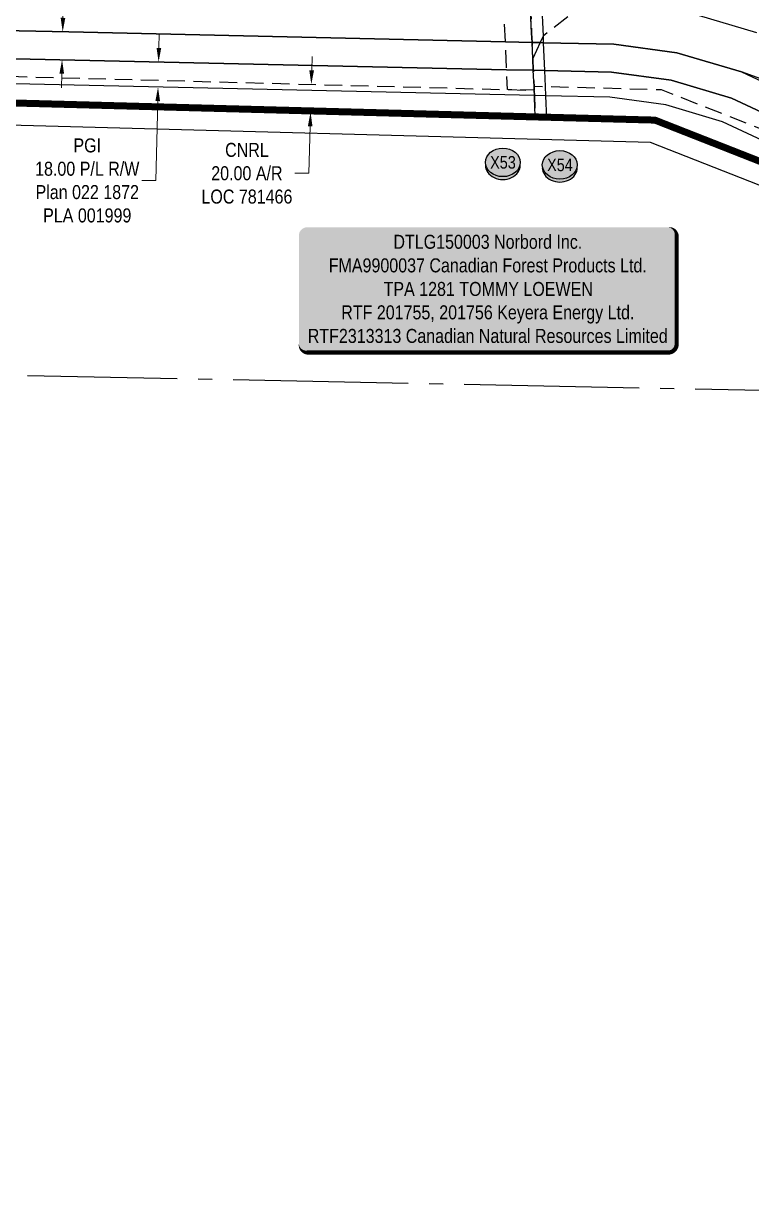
# Model space of a CAD drawing. Extents: x 405326 to 424052, y 6044755 to 6062236.
# Drawn here: x 410358 to 410878, y 6058244 to 6059078 of the extents above; entities that cross this region are included whole.
import ezdxf
from ezdxf.enums import TextEntityAlignment as Align

# ---------------------------------------------------------------- set-up
doc = ezdxf.new("R2010")
doc.units = 0
doc.header["$LTSCALE"] = 5
doc.linetypes.add('foc-ACCESSROAD', pattern=[3.75, 2.5, -1.25])
doc.linetypes.add('foc-QUARTERLINE', pattern=[33, 25, -3, 2, -3])
for name, color, linetype in [('AS-SURFACE IMPACT', 7, 'Continuous'), ('F-AR', 190, 'foc-ACCESSROAD'), ('F-RW', 190, 'Continuous'), ('L-SECQ', 8, 'foc-QUARTERLINE'), ('P-CROSSINGS', 250, 'Continuous'), ('P-PROPOSED', 10, 'Continuous')]:
    doc.layers.add(name, color=color, linetype=linetype)
doc.layers.add('F-AR-T', color=190, linetype='Continuous', lineweight=9)
doc.layers.add('F-RW-T', color=190, linetype='Continuous', lineweight=9)
doc.styles.add('80', font='ARIALN.TTF', dxfattribs={"height": 10})
doc.styles.add('80CG', font='ARIALN.TTF', dxfattribs={"height": 10})
doc.styles.add('Crossing', font='ARIALN.TTF', dxfattribs={"height": 10})
doc.dimstyles.new('Compass 5 000', dxfattribs={"dimscale": 5, "dimtxt": 9, "dimasz": 2, "dimexe": 0.2, "dimexo": 0.0625, "dimgap": 0.5, "dimtad": 0, "dimtih": 1, "dimtoh": 1, "dimzin": 0, "dimdsep": 46, "dimtxsty": '80CG', "dimcen": 0.1, "dimse1": 1, "dimse2": 1, "dimclrd": 256, "dimclrt": 256, "dimaunit": 1, "dimadec": 4, "dimazin": 0, "dimtfac": 0.06, "dimtofl": 0, "dimtmove": 0, "dimatfit": 1, "dimfxl": 0.2, "dimtolj": 1, "dimtzin": 0, "dimlwd": -1, "dimarcsym": 0})

# ---------------------------------------------------------------- blocks, each defined once
blk = doc.blocks.new('*D874')
at = {"layer": 'F-RW-T', "transparency": 16777216}
for p, q in [((410454.44, 6059060.31), (410454.67, 6059070.31)), ((410453.6, 6059022.33), (410452.35, 6058965.65)), ((410452.35, 6058965.65), (410442.35, 6058965.65))]:
    blk.add_line(p, q, dxfattribs=at)
for points in [[(410452.78, 6059060.35), (410456.11, 6059060.28), (410454.22, 6059050.32)], [(410451.94, 6059022.37), (410455.27, 6059022.29), (410453.82, 6059032.33)]]:
    blk.add_solid(points, dxfattribs=at)
at = {"layer": 'F-RW-T', "transparency": 16777216, "insert": (410403.26, 6058965.65), "char_height": 10, "attachment_point": 5, "style": '80CG'}
blk.add_mtext('\\A1;PGI\\P18.00 P/L R/W\\PPlan 022 1872\\PPLA 001999', dxfattribs=at)
blk = doc.blocks.new('*D875')
at = {"layer": 'F-AR-T', "transparency": 16777216}
for p, q in [((410563.57, 6059044.29), (410563.84, 6059054.29)), ((410562.5, 6059004.35), (410561.61, 6058970.78)), ((410561.61, 6058970.78), (410551.61, 6058970.78))]:
    blk.add_line(p, q, dxfattribs=at)
for points in [[(410561.9, 6059044.34), (410565.24, 6059044.25), (410563.3, 6059034.3)], [(410560.84, 6059004.39), (410564.17, 6059004.3), (410562.77, 6059014.34)]]:
    blk.add_solid(points, dxfattribs=at)
at = {"layer": 'F-AR-T', "transparency": 16777216, "insert": (410517.31, 6058970.78), "char_height": 10, "attachment_point": 5, "style": '80CG'}
blk.add_mtext('\\A1;CNRL\\P20.00 A/R\\PLOC 781466', dxfattribs=at)
blk = doc.blocks.new('*D876')
at = {"layer": 'F-RW-T', "transparency": 16777216}
for p, q in [((410385.93, 6059081.82), (410386.98, 6059129.44)), ((410386.98, 6059129.44), (410396.98, 6059129.44)), ((410385.05, 6059041.86), (410384.82, 6059031.86))]:
    blk.add_line(p, q, dxfattribs=at)
for points in [[(410384.26, 6059081.86), (410387.6, 6059081.78), (410385.71, 6059071.82)], [(410383.38, 6059041.9), (410386.71, 6059041.82), (410385.27, 6059051.86)]]:
    blk.add_solid(points, dxfattribs=at)
at = {"layer": 'F-RW-T', "transparency": 16777216, "insert": (410436.52, 6059129.44), "char_height": 10, "attachment_point": 5, "style": '80CG'}
blk.add_mtext('\\A1;Keyera\\P20.00 P/L R/W\\PPLA 131092', dxfattribs=at)
blk = doc.blocks.new('*U1000')
h = blk.add_hatch(color=255)
edge = h.paths.add_edge_path()
edge.add_line((-129, -45.5), (129, -45.5))
edge.add_arc((129, -39.5), 6, 270, 360)
edge.add_line((135, -39.5), (135, 38))
edge.add_arc((129, 38), 6, 0, 90)
edge.add_line((129, 44), (-129, 44))
edge.add_arc((-129, 38), 6, 90, 180)
edge.add_line((-135, 38), (-135, -39.5))
edge.add_arc((-129, -39.5), 6, 180, 270)
at = {"color": 44, "flags": 128}
blk.add_lwpolyline([(-129, -45.5, 3, 3, 0), (129, -45.5, 3, 3, 0.414214), (135, -39.5, 3, 3, 0), (135, 38, 3, 0, 0.414214), (129, 44, 0, 0, 0), (-129, 44, 0, 0, 0.414214), (-135, 38, 0, 0, 0), (-135, -39.5, 0, 3, 0.414214)], format="xyseb", close=True, dxfattribs=at)
at = {"color": 44, "style": '80'}
blk.add_attdef('ENTER_TEXT_001', (-35.99, -5), '', height=10, dxfattribs=at)
blk = doc.blocks.new('xing2')
h = blk.add_hatch(color=50)
h.dxf.hatch_style = 1
edge = h.paths.add_edge_path()
edge.add_ellipse((0, 0), major_axis=(-12.5, 0), ratio=0.816297, start_angle=0, end_angle=360)
h = blk.add_hatch(color=250)
h.dxf.hatch_style = 1
edge = h.paths.add_edge_path()
edge.add_ellipse((0, -2.05), major_axis=(-12.5, 0), ratio=0.816297, start_angle=0, end_angle=180)
edge.add_line((12.5, -2.05), (12.5, 0))
edge.add_ellipse((0, 0), major_axis=(-12.5, 0), ratio=0.816297, start_angle=0, end_angle=180, ccw=False)
edge.add_line((-12.5, 0), (-12.5, -2.05))
at = {"color": 250}
blk.add_ellipse((0, 0), major_axis=(-12.5, 0), ratio=0.816297, dxfattribs=at)
blk.add_ellipse((0, -2.05), major_axis=(-12.5, 0), ratio=0.816297, start_param=0, end_param=3.141593, dxfattribs=at)
at = {"color": 250, "style": 'Crossing'}
blk.add_attdef('CROSSING', text='', height=9, dxfattribs=at).set_placement((0.09, 0.02), align=Align.MIDDLE_CENTER)
at = {"color": 250, "style": 'Crossing', "flags": 1}
for tag, p in [('OWNER', (0.09, -12.49)), ('DESCRIPTION', (0.09, -25.77)), ('LOCATION', (0.09, -39.3)), ('DWG_REF', (0.09, -52.84))]:
    blk.add_attdef(tag, text='', height=9, dxfattribs=at).set_placement(p, align=Align.MIDDLE_CENTER)

msp = doc.modelspace()

# ---------------------------------------------------------------- linework, layer by layer
at = {"layer": 'F-AR', "flags": 128}
for points in [[(410726.793, 6059064.099), (410721.533, 6059052.581), (410721.017, 6059064.253), (410720.723, 6059070.935), (410720.007, 6059087.17), (410727.737, 6059093.317), (410735.613, 6059099.479), (410747.394, 6059108.76), (410853.413, 6059192.324), (411048.196, 6059345.868), (411074.008, 6059366.215), (411084.147, 6059374.207), (411115.654, 6059373.588), (410865.789, 6059176.625), (410759.776, 6059093.063), (410747.987, 6059083.776), (410728.9, 6059068.748), (410726.793, 6059064.099)], [(410722.401, 6059032.915), (410722.474, 6059030.051), (410703.437, 6059030.551), (410702.826, 6059044.773), (410701.97, 6059064.693), (410701.085, 6059085.295), (410665.913, 6059144.27), (410629.837, 6059195.183), (410629.391, 6059206.084), (410629.351, 6059207.054), (410648.27, 6059208.564), (410648.32, 6059207.594), (410648.563, 6059201.627), (410681.823, 6059154.69), (410719.836, 6059090.952), (410720.006, 6059087.17), (410720.723, 6059070.935), (410721.016, 6059064.253), (410721.533, 6059052.581), (410721.894, 6059044.35), (410722.248, 6059036.38), (410722.401, 6059032.915)], [(411737.728, 6058466.1), (411748.461, 6058465.715), (411767.196, 6058466.641), (411787.236, 6058468.706), (411806.103, 6058471.5), (411839.011, 6058475.711), (411846.044, 6058475.661), (411864.632, 6058475.529), (411869.271, 6058474.364), (411884.118, 6058470.636), (411915.718, 6058459.798), (411941.077, 6058442.032), (411942.255, 6058440.873), (412004.187, 6058379.945), (412030.889, 6058359.451), (412060.627, 6058348.221), (412213.289, 6058321.934), (412243.113, 6058309.68), (412267.707, 6058289.509), (412291.935, 6058267.864), (412291.478, 6058266.505), (412287.967, 6058256.054), (412284.017, 6058244.295), (412276.69, 6058250.864), (412252.845, 6058272.136), (412231.262, 6058289.836), (412206.929, 6058299.834), (412054.597, 6058326.066), (412019.652, 6058339.26), (411989.156, 6058362.667), (411941.643, 6058409.408), (411926.402, 6058424.402), (411905.247, 6058439.222), (411877.615, 6058448.699), (411861.726, 6058452.689), (411850.194, 6058452.771), (411840.199, 6058452.842), (411833.762, 6058452.125), (411790.117, 6058446.022), (411768.934, 6058443.84), (411748.617, 6058442.835), (411733.649, 6058443.372), (411710.507, 6058451.326), (411701.642, 6058454.326), (411698.323, 6058456.201), (411679.054, 6058467.01), (411665.741, 6058473.978), (411595.778, 6058512.771), (411494.832, 6058606.281), (411487.532, 6058613.044), (411483.012, 6058617.188), (411475.68, 6058624.016), (411464.665, 6058634.226), (411453.667, 6058644.401), (411293.809, 6058792.379), (411262.061, 6058808.261), (411158.586, 6058860.086), (411128.71, 6058874.948), (411063.374, 6058907.684), (410808.555, 6059007.783), (410731.279, 6059009.846), (410723.264, 6059010.059), (410723.142, 6059013.539), (410723.044, 6059016.359), (410722.693, 6059026.368), (410722.472, 6059030.051), (410722.399, 6059032.972), (410730.405, 6059032.818), (410813.118, 6059030.641), (411072.676, 6058928.723), (411129.209, 6058900.413), (411159.084, 6058885.452), (411306.924, 6058811.418), (411311.388, 6058807.282), (411469.763, 6058660.604), (411480.77, 6058650.401), (411491.794, 6058640.193), (411492.389, 6058639.653), (411499.168, 6058633.351), (411499.786, 6058632.807), (411503.173, 6058629.671), (411510.48, 6058622.905), (411514.34, 6058619.362), (411569.974, 6058567.817), (411577.309, 6058561.025), (411609.252, 6058531.479), (411676.817, 6058493.962), (411690.076, 6058486.865), (411711.089, 6058475.28), (411737.728, 6058466.1)]]:
    msp.add_lwpolyline(points, close=True, dxfattribs=at)
msp.add_lwpolyline([(409455.134, 6058744.027), (409503.104, 6058788.934), (409526.813, 6058811.129), (409533.848, 6058817.715), (409559.715, 6058841.93), (409771.169, 6059039.883), (409791.362, 6059047.549), (409805.428, 6059052.889), (409809.557, 6059054.456), (409817.749, 6059054.237), (409820.233, 6059054.171), (409824.391, 6059054.06), (409837.693, 6059053.704), (409844.345, 6059053.527), (409850.996, 6059053.349), (409855.486, 6059053.229), (409870.479, 6059052.827), (409890.471, 6059052.291), (410330.107, 6059040.535), (410703.437, 6059030.551), (410722.474, 6059030.051), (410722.693, 6059026.368), (410723.044, 6059016.359), (410723.142, 6059013.539), (410723.264, 6059010.059), (410329.711, 6059020.565), (409889.937, 6059032.302), (409869.946, 6059032.836), (409854.952, 6059033.237), (409812.966, 6059034.36), (409811.042, 6059033.63), (409796.976, 6059028.289), (409781.955, 6059022.587), (409588.37, 6058841.361), (409533.289, 6058789.798), (409502.546, 6058761.013), (409483.794, 6058743.46)], dxfattribs=at)
at = {"layer": 'F-RW'}
for points in [[(410727.712, 6059093.387), (410728.821, 6059068.63), (410729.022, 6059064.069), (410729.882, 6059044.165), (410730.405, 6059032.818), (410730.71, 6059026.21), (410730.71, 6059026.21), (410731.279, 6059009.846), (410723.264, 6059010.059), (410723.142, 6059013.539), (410723.044, 6059016.359), (410722.693, 6059026.368), (410722.472, 6059030.051), (410722.399, 6059032.972), (410722.248, 6059036.38), (410721.893, 6059044.35), (410721.529, 6059052.58), (410721.011, 6059064.252), (410720.713, 6059070.933), (410719.992, 6059087.167)], [(410830.871, 6059086.265), (410881.395, 6059071.317)], [(410330.75, 6059073.038), (410390.223, 6059071.723), (410701.971, 6059064.681), (410721.011, 6059064.252), (410726.791, 6059064.11), (410729.022, 6059064.069), (410779.365, 6059062.935), (410824.515, 6059056.857), (410870.649, 6059043.168), (410946.351, 6059007.812)], [(411125.488, 6058950.814), (410870.674, 6059043.182), (410824.515, 6059056.857), (410779.365, 6059062.935), (410729.048, 6059064.069), (410726.79, 6059064.112), (410721.015, 6059064.251), (410701.971, 6059064.68), (410390.223, 6059071.75), (410330.75, 6059073.038)], [(410938.58, 6058989.37), (410863.509, 6059024.407), (410820.308, 6059037.245), (410777.801, 6059042.967), (410729.882, 6059044.158), (410721.893, 6059044.35), (410702.826, 6059044.773), (410330.355, 6059053.081)], [(410330.355, 6059053.081), (410702.826, 6059044.773), (410721.893, 6059044.35), (410729.882, 6059044.167), (410777.801, 6059042.967), (410820.308, 6059037.245), (410863.509, 6059024.407), (410938.58, 6058989.37)], [(410931.637, 6058972.829), (410857.082, 6059007.502), (410816.512, 6059019.611), (410776.547, 6059025.202), (410730.71, 6059026.21), (410722.693, 6059026.368), (410329.999, 6059035.074)], [(410329.711, 6059020.565), (410723.264, 6059010.059), (410731.279, 6059009.846), (410808.554, 6059007.783), (411063.402, 6058907.627)], [(411057.292, 6058893.918), (410805.522, 6058992.864), (410329.414, 6059005.575)]]:
    msp.add_lwpolyline(points, dxfattribs=at)
at = {"layer": 'L-SECQ'}
msp.add_line((411127.453, 6058810.931), (410360.595, 6058826.093), dxfattribs=at)
at = {"layer": 'P-PROPOSED', "const_width": 4.998, "flags": 128}
msp.add_lwpolyline([(411674.13, 6058456.021), (411680.453, 6058467.359), (411666.216, 6058474.858), (411596.368, 6058513.587), (411495.511, 6058607.015), (411488.21, 6058613.779), (411483.691, 6058617.922), (411476.36, 6058624.748), (411465.345, 6058634.959), (411454.346, 6058645.135), (411294.383, 6058793.209), (411262.509, 6058809.155), (411159.032, 6058860.98), (411129.156, 6058875.842), (411063.782, 6058908.598), (410808.757, 6059008.777), (410723.291, 6059011.058), (410329.738, 6059021.564)], dxfattribs=at)

# ---------------------------------------------------------------- block references
at = {"layer": 'AS-SURFACE IMPACT', "color": 1}
ref = msp.add_blockref('*U1000', (410689.369, 6058888.281), dxfattribs=dict(at, xscale=0.999551, yscale=0.999551, zscale=0.999551))
ref.add_attrib('ENTER_TEXT_001', 'DTLG150003 Norbord Inc.', (410621.96, 6058916.884), dxfattribs={"layer": '0', "color": 44, "height": 9.99551, "style": '80'})
ref.add_attrib('ENTER_TEXT_002', 'FMA9900037 Canadian Forest Products Ltd.', (410575.753, 6058900.048), dxfattribs={"layer": '0', "color": 44, "height": 9.99551, "style": '80'})
ref.add_attrib('ENTER_TEXT_003', 'TPA 1281 TOMMY LOEWEN', (410614.934, 6058883.211), dxfattribs={"layer": '0', "color": 44, "height": 9.99551, "style": '80'})
ref.add_attrib('ENTER_TEXT_004', 'RTF 201755, 201756 Keyera Energy Ltd.', (410584.699, 6058866.511), dxfattribs={"layer": '0', "color": 44, "height": 9.99551, "style": '80'})
ref.add_attrib('ENTER_TEXT_005', 'RTF2313313 Canadian Natural Resources Limited', (410560.78, 6058849.675), dxfattribs={"layer": '0', "color": 44, "height": 9.99551, "style": '80'})
at = {"layer": 'P-CROSSINGS', "color": 5, "xscale": 0.999551, "yscale": 0.999551, "zscale": 0.999551}
for p, values in [((410700.131, 6058978.604), {'CROSSING': 'X53'}), ((410740.837, 6058976.809), {'CROSSING': 'X54'})]:
    msp.add_blockref('xing2', p, dxfattribs=at).add_auto_attribs(values)

# ---------------------------------------------------------------- dimensions: what is measured, and where the dimension line sits
at = {"layer": 'F-AR-T'}
dim = msp.add_linear_dim(base=(410562.771, 6059014.343), p1=(410616.737, 6059032.87), p2=(410616.205, 6059012.917), angle=268.470856, text='CNRL\\P20.00 A/R\\PLOC 781466', dimstyle='Compass 5 000', dxfattribs=at)
dim.commit()
dim.dimension.update_dxf_attribs({"geometry": '*D875', "text_midpoint": (410517.307, 6058970.785), "dimtype": 161})
at = {"layer": 'F-RW-T'}
for base, p1, p2, angle, text, picture, middle in [((410385.708, 6059071.823), (410384.375, 6059051.876), (410384.816, 6059071.843), 88.733839, 'Keyera\\P20.00 P/L R/W\\PPLA 131092', '*D876', (410436.521, 6059129.438)), ((410453.824, 6059032.329), (410469.932, 6059049.968), (410469.533, 6059031.981), 268.729997, 'PGI\\P18.00 P/L R/W\\PPlan 022 1872\\PPLA 001999', '*D874', (410403.26, 6058965.654))]:
    dim = msp.add_linear_dim(base=base, p1=p1, p2=p2, angle=angle, text=text, dimstyle='Compass 5 000', dxfattribs=at)
    dim.commit()
    dim.dimension.update_dxf_attribs({"geometry": picture, "text_midpoint": middle, "dimtype": 161})

doc.saveas('drawing.dxf')
